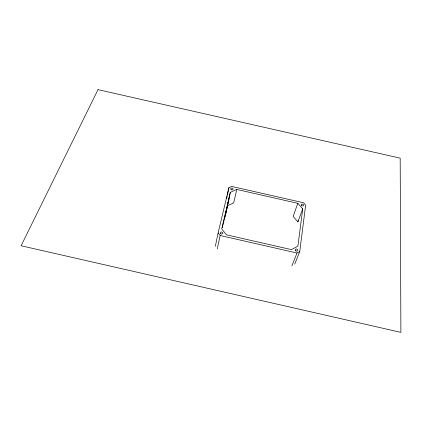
<?xml version="1.0" encoding="UTF-8"?>
<svg xmlns="http://www.w3.org/2000/svg" width="422" height="422" viewBox="0 0 422 422"><rect width="100%" height="100%" fill="white"/><g stroke="black" fill="none" stroke-linecap="round" stroke-linejoin="round"><path stroke-width="0.63" d="M294.73 264.109L299.762 251.512L305.649 205.108L303.534 202.76L231.689 186.434L228.924 187.669L218.121 232.933L215.32 246.337M302.743 208.832L297.885 246.174L291.428 249.618L226.445 234.827L221.714 228.84L230.296 192.369L236.753 189.446L297.816 203.325L302.743 208.832L297.916 221.851L293.148 216.417L297.816 203.325M297.916 221.851L298.08 220.648M226.651 198.409L227.189 195.882M227.453 194.616L228.924 187.669M217.277 248.88L220.147 235.513L218.121 232.933M236.753 189.446L233.688 202.898L227.384 205.815L230.296 192.369M225.016 217.019L227.242 206.717L222.299 227.785M225.427 215.209L229.088 198.435M229.362 197.174L229.637 195.908M227.384 205.815L227.98 203.293M228.102 202.755L228.355 201.684M291.913 265.876L296.993 253.005L299.762 251.512M220.147 235.513L296.993 253.005M229.062 200.07A1.577 1.208 12.3 0 1 228.719 199.87M98.01 89.633L21.1 245.757L400.9 332.367L400.183 158.15L98.01 89.633M295.542 250.599A1.292 1.023 22.1 0 0 297.689 250.61A1.292 1.023 22.1 0 0 296.323 249.006A1.292 1.023 22.1 0 0 295.542 250.599M301.524 205.456A1.213 0.907 19.7 0 0 303.545 205.493A1.213 0.907 19.7 0 0 302.247 204.053A1.213 0.907 19.7 0 0 301.524 205.456M220.78 233.751A1.282 1.029 12.2 0 0 222.858 233.303A1.282 1.029 12.2 0 0 221.186 232.01A1.282 1.029 12.2 0 0 220.78 233.751M231.15 189.61A1.203 0.913 12.3 0 0 233.092 189.241A1.203 0.913 12.3 0 0 231.509 188.07A1.203 0.913 12.3 0 0 231.15 189.61"/></g></svg>
